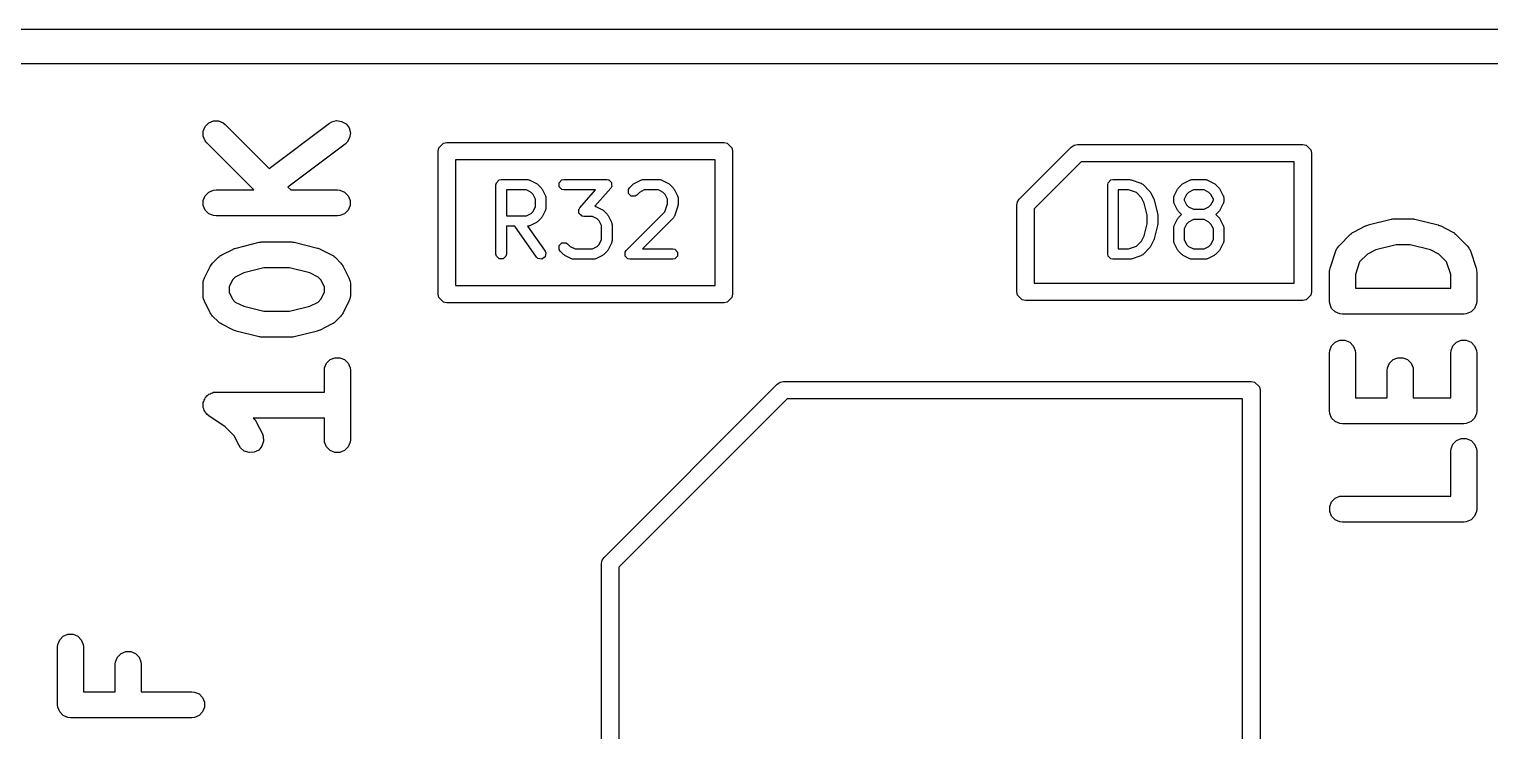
# Model space of a CAD drawing. Extents: x 0.5 to 3.33, y -7.81 to -5.91.
# Drawn here: x 2.5212 to 2.853, y -6.0655 to -5.9061 of the extents above; entities that cross this region are included whole.
import ezdxf

# ---------------------------------------------------------------- set-up
doc = ezdxf.new("R2010")
doc.units = 0
doc.header["$MEASUREMENT"] = 0
doc.layers.add('BLACK', color=7, linetype='CONTINUOUS')

msp = doc.modelspace()

# ---------------------------------------------------------------- linework, layer by layer
at = {"layer": 'BLACK', "linetype": 'CONTINUOUS'}
for p, q in [((0.50315, -5.90606), (3.31, -5.90606)), ((3.30606, -5.91394), (0.50709, -5.91394)), ((2.56073, -5.92921), (2.56117, -5.92815)), ((2.56073, -5.93037), (2.56073, -5.92921)), ((2.56117, -5.92815), (2.56198, -5.92733)), ((2.56198, -5.92733), (2.56305, -5.92689)), ((2.56305, -5.92689), (2.5642, -5.92689)), ((2.5642, -5.92689), (2.56526, -5.92733)), ((2.56526, -5.92733), (2.56571, -5.9277)), ((2.56571, -5.9277), (2.57571, -5.9377)), ((2.57571, -5.9377), (2.58941, -5.92743)), ((2.58941, -5.92743), (2.58991, -5.92713)), ((2.58991, -5.92713), (2.59102, -5.92684)), ((2.59102, -5.92684), (2.59216, -5.927)), ((2.59216, -5.927), (2.59315, -5.92759)), ((2.59315, -5.92759), (2.59384, -5.92851)), ((2.59384, -5.92851), (2.59413, -5.92963)), ((2.56117, -5.93143), (2.56073, -5.93037)), ((2.56154, -5.93188), (2.56117, -5.93143)), ((2.57224, -5.94259), (2.56154, -5.93188)), ((2.59295, -5.93215), (2.57993, -5.94192)), ((2.59338, -5.93176), (2.59295, -5.93215)), ((2.59397, -5.93077), (2.59338, -5.93176)), ((2.59413, -5.92963), (2.59397, -5.93077)), ((2.6142, -5.93301), (2.61527, -5.93194)), ((2.61527, -5.93194), (2.61602, -5.93179)), ((2.61602, -5.93179), (2.67902, -5.93179)), ((2.67902, -5.93179), (2.67977, -5.93194)), ((2.67977, -5.93194), (2.68083, -5.93301)), ((2.74611, -5.94467), (2.75792, -5.93286)), ((2.75792, -5.93286), (2.75856, -5.93243)), ((2.75856, -5.93243), (2.75931, -5.93228)), ((2.75931, -5.93228), (2.81049, -5.93228)), ((2.81049, -5.93228), (2.81125, -5.93243)), ((2.81125, -5.93243), (2.81231, -5.9335)), ((2.61406, -5.93376), (2.6142, -5.93301)), ((2.61406, -5.96624), (2.61406, -5.93376)), ((2.61799, -5.93573), (2.61799, -5.96427)), ((2.67705, -5.93573), (2.61799, -5.93573)), ((2.67705, -5.96427), (2.67705, -5.93573)), ((2.68083, -5.93301), (2.68098, -5.93376)), ((2.68098, -5.93376), (2.68098, -5.96624)), ((2.81231, -5.9335), (2.81246, -5.93425)), ((2.81246, -5.93425), (2.81246, -5.96575)), ((2.76013, -5.93622), (2.74947, -5.94688)), ((2.80852, -5.93622), (2.76013, -5.93622)), ((2.80852, -5.96378), (2.80852, -5.93622)), ((2.56198, -5.94308), (2.56305, -5.94264)), ((2.56305, -5.94264), (2.56362, -5.94259)), ((2.56362, -5.94259), (2.57224, -5.94259)), ((2.57993, -5.94192), (2.58059, -5.94259)), ((2.58059, -5.94259), (2.59118, -5.94259)), ((2.59118, -5.94259), (2.59176, -5.94264)), ((2.59176, -5.94264), (2.59282, -5.94308)), ((2.62722, -5.94141), (2.62731, -5.94096)), ((2.62722, -5.95716), (2.62722, -5.94141)), ((2.62731, -5.94096), (2.62795, -5.94032)), ((2.62795, -5.94032), (2.6284, -5.94023)), ((2.6284, -5.94023), (2.6344, -5.94023)), ((2.63412, -5.9426), (2.62958, -5.9426)), ((2.62958, -5.9426), (2.62958, -5.94848)), ((2.6352, -5.94314), (2.63412, -5.9426)), ((2.6344, -5.94023), (2.63445, -5.94024)), ((2.63445, -5.94024), (2.63448, -5.94024)), ((2.63448, -5.94024), (2.63466, -5.94029)), ((2.63466, -5.94029), (2.63485, -5.94032)), ((2.63485, -5.94032), (2.63487, -5.94034)), ((2.63487, -5.94034), (2.63492, -5.94036)), ((2.63492, -5.94036), (2.63642, -5.94111)), ((2.63642, -5.94111), (2.63657, -5.94122)), ((2.63657, -5.94122), (2.63673, -5.94133)), ((2.63673, -5.94133), (2.63748, -5.94208)), ((2.63748, -5.94208), (2.63759, -5.94224)), ((2.63759, -5.94224), (2.6377, -5.94239)), ((2.6377, -5.94239), (2.63845, -5.94389)), ((2.64155, -5.94096), (2.64219, -5.94032)), ((2.64155, -5.94187), (2.64155, -5.94096)), ((2.64219, -5.94251), (2.64155, -5.94187)), ((2.64219, -5.94032), (2.64265, -5.94023)), ((2.64265, -5.9426), (2.64219, -5.94251)), ((2.64265, -5.94023), (2.65239, -5.94023)), ((2.64979, -5.9426), (2.64265, -5.9426)), ((2.64626, -5.94664), (2.64979, -5.9426)), ((2.65328, -5.94219), (2.6497, -5.94629)), ((2.65239, -5.94023), (2.65272, -5.9403)), ((2.65272, -5.9403), (2.65277, -5.9403)), ((2.65277, -5.9403), (2.65279, -5.94031)), ((2.65279, -5.94031), (2.65285, -5.94032)), ((2.65285, -5.94032), (2.65314, -5.94062)), ((2.65314, -5.94062), (2.65345, -5.94089)), ((2.65345, -5.9419), (2.65328, -5.94219)), ((2.65345, -5.94089), (2.65346, -5.94093)), ((2.65349, -5.94187), (2.65345, -5.9419)), ((2.65346, -5.94093), (2.65349, -5.94096)), ((2.65349, -5.94096), (2.65349, -5.94138)), ((2.65349, -5.94138), (2.65351, -5.94179)), ((2.65351, -5.94179), (2.65349, -5.94184)), ((2.65349, -5.94184), (2.65349, -5.94187)), ((2.6573, -5.94246), (2.65756, -5.94208)), ((2.6573, -5.94337), (2.6573, -5.94246)), ((2.65756, -5.94208), (2.65831, -5.94133)), ((2.65831, -5.94133), (2.65847, -5.94122)), ((2.65847, -5.94122), (2.65861, -5.94111)), ((2.65861, -5.94111), (2.66011, -5.94036)), ((2.66092, -5.9426), (2.65984, -5.94314)), ((2.66011, -5.94036), (2.66017, -5.94034)), ((2.66017, -5.94034), (2.66019, -5.94032)), ((2.66019, -5.94032), (2.66038, -5.94029)), ((2.66038, -5.94029), (2.66056, -5.94024)), ((2.66056, -5.94024), (2.66059, -5.94024)), ((2.66059, -5.94024), (2.66064, -5.94023)), ((2.66064, -5.94023), (2.66439, -5.94023)), ((2.66411, -5.9426), (2.66092, -5.9426)), ((2.66519, -5.94314), (2.66411, -5.9426)), ((2.66439, -5.94023), (2.66445, -5.94024)), ((2.66445, -5.94024), (2.66448, -5.94024)), ((2.66448, -5.94024), (2.66466, -5.94029)), ((2.66466, -5.94029), (2.66484, -5.94032)), ((2.66484, -5.94032), (2.66486, -5.94034)), ((2.66486, -5.94034), (2.66492, -5.94036)), ((2.66492, -5.94036), (2.66642, -5.94111)), ((2.66642, -5.94111), (2.66657, -5.94122)), ((2.66657, -5.94122), (2.66673, -5.94133)), ((2.66673, -5.94133), (2.66748, -5.94208)), ((2.66748, -5.94208), (2.66758, -5.94224)), ((2.66758, -5.94224), (2.6677, -5.94239)), ((2.6677, -5.94239), (2.66845, -5.94389)), ((2.76619, -5.94141), (2.76628, -5.94096)), ((2.76619, -5.95716), (2.76619, -5.94141)), ((2.76628, -5.94096), (2.76692, -5.94032)), ((2.76692, -5.94032), (2.76737, -5.94023)), ((2.76737, -5.94023), (2.77112, -5.94023)), ((2.77093, -5.9426), (2.76855, -5.9426)), ((2.76855, -5.9426), (2.76855, -5.95598)), ((2.77273, -5.9432), (2.77093, -5.9426)), ((2.77112, -5.94023), (2.77131, -5.94027)), ((2.77131, -5.94027), (2.7715, -5.94029)), ((2.7715, -5.94029), (2.77375, -5.94104)), ((2.77375, -5.94104), (2.7738, -5.94107)), ((2.7738, -5.94107), (2.77382, -5.94107)), ((2.77382, -5.94107), (2.77398, -5.94118)), ((2.77398, -5.94118), (2.77415, -5.94127)), ((2.77415, -5.94127), (2.77416, -5.9413)), ((2.77416, -5.9413), (2.77421, -5.94133)), ((2.77421, -5.94133), (2.77571, -5.94283)), ((2.77571, -5.94283), (2.77581, -5.94299)), ((2.78131, -5.94389), (2.78206, -5.94239)), ((2.78206, -5.94239), (2.78218, -5.94224)), ((2.78218, -5.94224), (2.78229, -5.94208)), ((2.78229, -5.94208), (2.78304, -5.94133)), ((2.78304, -5.94133), (2.78319, -5.94122)), ((2.78319, -5.94122), (2.78334, -5.94111)), ((2.78334, -5.94111), (2.78484, -5.94036)), ((2.78565, -5.9426), (2.78457, -5.94314)), ((2.78484, -5.94036), (2.7849, -5.94034)), ((2.7849, -5.94034), (2.78492, -5.94032)), ((2.78492, -5.94032), (2.7851, -5.94029)), ((2.7851, -5.94029), (2.78529, -5.94024)), ((2.78529, -5.94024), (2.78531, -5.94024)), ((2.78531, -5.94024), (2.78537, -5.94023)), ((2.78537, -5.94023), (2.78837, -5.94023)), ((2.78809, -5.9426), (2.78565, -5.9426)), ((2.78917, -5.94314), (2.78809, -5.9426)), ((2.78837, -5.94023), (2.78843, -5.94024)), ((2.78843, -5.94024), (2.78845, -5.94024)), ((2.78845, -5.94024), (2.78864, -5.94029)), ((2.78864, -5.94029), (2.78882, -5.94032)), ((2.78882, -5.94032), (2.78884, -5.94034)), ((2.78884, -5.94034), (2.7889, -5.94036)), ((2.7889, -5.94036), (2.7904, -5.94111)), ((2.7904, -5.94111), (2.79055, -5.94122)), ((2.79055, -5.94122), (2.7907, -5.94133)), ((2.7907, -5.94133), (2.79145, -5.94208)), ((2.79145, -5.94208), (2.79156, -5.94224)), ((2.79156, -5.94224), (2.79168, -5.94239)), ((2.79168, -5.94239), (2.79243, -5.94389)), ((2.56073, -5.94496), (2.56117, -5.9439)), ((2.56073, -5.94611), (2.56073, -5.94496)), ((2.56117, -5.94718), (2.56073, -5.94611)), ((2.56117, -5.9439), (2.56198, -5.94308)), ((2.59282, -5.94308), (2.59364, -5.9439)), ((2.59364, -5.9439), (2.59408, -5.94496)), ((2.59408, -5.94611), (2.59364, -5.94718)), ((2.59408, -5.94496), (2.59408, -5.94611)), ((2.63568, -5.94361), (2.6352, -5.94314)), ((2.63621, -5.94469), (2.63568, -5.94361)), ((2.63621, -5.94638), (2.63621, -5.94469)), ((2.63845, -5.94389), (2.63847, -5.94394)), ((2.63847, -5.94394), (2.63849, -5.94396)), ((2.63849, -5.94396), (2.63852, -5.94415)), ((2.63852, -5.94415), (2.63857, -5.94433)), ((2.63857, -5.94433), (2.63857, -5.94436)), ((2.63857, -5.94436), (2.63858, -5.94441)), ((2.63858, -5.94441), (2.63858, -5.94666)), ((2.65794, -5.94401), (2.6573, -5.94337)), ((2.65885, -5.94401), (2.65794, -5.94401)), ((2.65923, -5.94375), (2.65885, -5.94401)), ((2.65984, -5.94314), (2.65923, -5.94375)), ((2.66567, -5.94361), (2.66519, -5.94314)), ((2.66561, -5.94753), (2.66621, -5.94572)), ((2.66621, -5.94469), (2.66567, -5.94361)), ((2.66621, -5.94572), (2.66621, -5.94469)), ((2.66845, -5.94389), (2.66846, -5.94394)), ((2.66846, -5.94394), (2.66848, -5.94396)), ((2.66848, -5.94396), (2.66852, -5.94415)), ((2.66854, -5.9461), (2.66851, -5.94629)), ((2.66852, -5.94415), (2.66857, -5.94433)), ((2.66857, -5.94591), (2.66854, -5.9461)), ((2.66857, -5.94433), (2.66856, -5.94436)), ((2.66856, -5.94436), (2.66857, -5.94441)), ((2.66857, -5.94441), (2.66857, -5.94591)), ((2.74553, -5.94606), (2.74568, -5.94531)), ((2.74553, -5.96575), (2.74553, -5.94606)), ((2.74568, -5.94531), (2.74611, -5.94467)), ((2.7739, -5.94436), (2.77273, -5.9432)), ((2.77451, -5.94558), (2.7739, -5.94436)), ((2.77519, -5.94831), (2.77451, -5.94558)), ((2.77581, -5.94299), (2.77593, -5.94314)), ((2.77593, -5.94314), (2.77668, -5.94464)), ((2.77668, -5.94464), (2.77671, -5.94476)), ((2.77671, -5.94476), (2.77677, -5.94488)), ((2.77677, -5.94488), (2.77752, -5.94788)), ((2.78119, -5.94433), (2.78124, -5.94415)), ((2.7812, -5.94436), (2.78119, -5.94433)), ((2.78119, -5.94441), (2.7812, -5.94436)), ((2.78119, -5.94516), (2.78119, -5.94441)), ((2.7812, -5.94522), (2.78119, -5.94516)), ((2.78119, -5.94525), (2.7812, -5.94522)), ((2.78124, -5.94543), (2.78119, -5.94525)), ((2.78124, -5.94415), (2.78128, -5.94396)), ((2.78128, -5.94562), (2.78124, -5.94543)), ((2.78128, -5.94396), (2.7813, -5.94394)), ((2.7813, -5.94564), (2.78128, -5.94562)), ((2.7813, -5.94394), (2.78131, -5.94389)), ((2.78131, -5.94569), (2.7813, -5.94564)), ((2.78206, -5.94719), (2.78131, -5.94569)), ((2.78409, -5.94361), (2.78355, -5.94469)), ((2.78355, -5.94469), (2.78355, -5.94489)), ((2.78355, -5.94489), (2.78409, -5.94596)), ((2.78457, -5.94314), (2.78409, -5.94361)), ((2.78409, -5.94596), (2.78457, -5.94644)), ((2.78965, -5.94361), (2.78917, -5.94314)), ((2.78917, -5.94644), (2.78965, -5.94596)), ((2.79019, -5.94469), (2.78965, -5.94361)), ((2.78965, -5.94596), (2.79019, -5.94489)), ((2.79019, -5.94489), (2.79019, -5.94469)), ((2.79243, -5.94569), (2.79168, -5.94719)), ((2.79243, -5.94389), (2.79244, -5.94394)), ((2.79244, -5.94564), (2.79243, -5.94569)), ((2.79244, -5.94394), (2.79246, -5.94396)), ((2.79246, -5.94562), (2.79244, -5.94564)), ((2.79246, -5.94396), (2.7925, -5.94415)), ((2.7925, -5.94543), (2.79246, -5.94562)), ((2.7925, -5.94415), (2.79255, -5.94433)), ((2.79255, -5.94525), (2.7925, -5.94543)), ((2.79255, -5.94433), (2.79254, -5.94436)), ((2.79254, -5.94436), (2.79255, -5.94441)), ((2.79255, -5.94516), (2.79254, -5.94522)), ((2.79254, -5.94522), (2.79255, -5.94525)), ((2.79255, -5.94441), (2.79255, -5.94516)), ((2.56198, -5.94799), (2.56117, -5.94718)), ((2.56305, -5.94843), (2.56198, -5.94799)), ((2.56362, -5.94849), (2.56305, -5.94843)), ((2.59118, -5.94849), (2.56362, -5.94849)), ((2.59176, -5.94843), (2.59118, -5.94849)), ((2.59282, -5.94799), (2.59176, -5.94843)), ((2.59364, -5.94718), (2.59282, -5.94799)), ((2.62958, -5.94848), (2.63412, -5.94848)), ((2.63412, -5.94848), (2.6352, -5.94794)), ((2.6352, -5.94794), (2.63568, -5.94746)), ((2.63568, -5.94746), (2.63621, -5.94638)), ((2.63748, -5.949), (2.63673, -5.94975)), ((2.63759, -5.94884), (2.63748, -5.949)), ((2.6377, -5.94869), (2.63759, -5.94884)), ((2.63845, -5.94719), (2.6377, -5.94869)), ((2.63847, -5.94713), (2.63845, -5.94719)), ((2.63849, -5.94712), (2.63847, -5.94713)), ((2.63852, -5.94693), (2.63849, -5.94712)), ((2.63857, -5.94675), (2.63852, -5.94693)), ((2.63858, -5.94666), (2.63857, -5.94672)), ((2.63857, -5.94672), (2.63857, -5.94675)), ((2.64603, -5.94704), (2.64605, -5.94699)), ((2.64605, -5.94745), (2.64603, -5.94704)), ((2.64605, -5.94696), (2.64609, -5.94693)), ((2.64605, -5.94699), (2.64605, -5.94696)), ((2.64605, -5.94787), (2.64605, -5.94745)), ((2.64608, -5.9479), (2.64605, -5.94787)), ((2.64609, -5.94794), (2.64608, -5.9479)), ((2.64609, -5.94693), (2.64626, -5.94664)), ((2.6464, -5.94821), (2.64609, -5.94794)), ((2.64669, -5.9485), (2.6464, -5.94821)), ((2.64675, -5.94852), (2.64669, -5.9485)), ((2.64677, -5.94853), (2.64675, -5.94852)), ((2.64682, -5.94853), (2.64677, -5.94853)), ((2.64714, -5.94859), (2.64682, -5.94853)), ((2.64912, -5.94859), (2.64714, -5.94859)), ((2.65019, -5.94913), (2.64912, -5.94859)), ((2.6497, -5.94629), (2.64985, -5.94632)), ((2.64985, -5.94632), (2.64987, -5.94634)), ((2.64987, -5.94634), (2.64992, -5.94636)), ((2.64992, -5.94636), (2.65142, -5.94711)), ((2.65067, -5.94961), (2.65019, -5.94913)), ((2.65142, -5.94711), (2.65157, -5.94722)), ((2.65157, -5.94722), (2.65173, -5.94733)), ((2.65173, -5.94733), (2.65248, -5.94808)), ((2.65248, -5.94808), (2.65258, -5.94824)), ((2.65258, -5.94824), (2.6527, -5.94839)), ((2.6527, -5.94839), (2.65345, -5.94989)), ((2.65681, -5.95633), (2.66561, -5.94753)), ((2.66748, -5.949), (2.66049, -5.95598)), ((2.66751, -5.94895), (2.66748, -5.949)), ((2.66753, -5.94894), (2.66751, -5.94895)), ((2.66763, -5.94877), (2.66753, -5.94894)), ((2.66773, -5.94862), (2.66763, -5.94877)), ((2.66776, -5.94854), (2.66773, -5.94859)), ((2.66773, -5.94859), (2.66773, -5.94862)), ((2.66851, -5.94629), (2.66776, -5.94854)), ((2.74947, -5.94688), (2.74947, -5.96378)), ((2.77519, -5.95027), (2.77519, -5.94831)), ((2.77752, -5.94788), (2.77752, -5.94802)), ((2.77752, -5.94802), (2.77755, -5.94816)), ((2.77755, -5.94816), (2.77755, -5.95041)), ((2.78131, -5.95064), (2.78206, -5.94914)), ((2.78218, -5.94734), (2.78206, -5.94719)), ((2.78206, -5.94914), (2.78218, -5.94899)), ((2.78229, -5.9475), (2.78218, -5.94734)), ((2.78218, -5.94899), (2.78229, -5.94883)), ((2.78295, -5.94816), (2.78229, -5.9475)), ((2.78229, -5.94883), (2.78295, -5.94816)), ((2.78457, -5.94644), (2.78565, -5.94698)), ((2.78565, -5.94934), (2.78457, -5.94988)), ((2.78565, -5.94698), (2.78809, -5.94698)), ((2.78809, -5.94934), (2.78565, -5.94934)), ((2.78809, -5.94698), (2.78917, -5.94644)), ((2.78917, -5.94988), (2.78809, -5.94934)), ((2.79145, -5.9475), (2.79079, -5.94816)), ((2.79079, -5.94816), (2.79145, -5.94883)), ((2.79156, -5.94734), (2.79145, -5.9475)), ((2.79145, -5.94883), (2.79156, -5.94899)), ((2.79168, -5.94719), (2.79156, -5.94734)), ((2.79156, -5.94899), (2.79168, -5.94914)), ((2.79168, -5.94914), (2.79243, -5.95064)), ((2.82537, -5.95055), (2.83062, -5.94924)), ((2.83062, -5.94924), (2.83072, -5.94922)), ((2.83072, -5.94922), (2.83076, -5.9492)), ((2.83076, -5.9492), (2.83098, -5.94918)), ((2.83098, -5.94918), (2.8312, -5.94915)), ((2.8312, -5.94915), (2.83124, -5.94916)), ((2.83124, -5.94916), (2.83134, -5.94915)), ((2.83134, -5.94915), (2.83528, -5.94915)), ((2.83528, -5.94915), (2.83538, -5.94916)), ((2.83538, -5.94916), (2.83542, -5.94915)), ((2.83542, -5.94915), (2.83564, -5.94918)), ((2.83564, -5.94918), (2.83585, -5.9492)), ((2.83585, -5.9492), (2.83589, -5.94922)), ((2.83589, -5.94922), (2.83599, -5.94924)), ((2.83599, -5.94924), (2.84124, -5.95055)), ((2.63153, -5.95084), (2.62958, -5.95084)), ((2.62958, -5.95084), (2.62958, -5.95716)), ((2.63643, -5.95784), (2.63153, -5.95084)), ((2.63445, -5.95083), (2.63441, -5.95084)), ((2.63441, -5.95084), (2.63836, -5.95649)), ((2.63448, -5.95084), (2.63445, -5.95083)), ((2.63466, -5.95079), (2.63448, -5.95084)), ((2.63485, -5.95075), (2.63466, -5.95079)), ((2.63487, -5.95074), (2.63485, -5.95075)), ((2.63492, -5.95072), (2.63487, -5.95074)), ((2.63642, -5.94997), (2.63492, -5.95072)), ((2.63657, -5.94985), (2.63642, -5.94997)), ((2.63673, -5.94975), (2.63657, -5.94985)), ((2.65121, -5.95069), (2.65067, -5.94961)), ((2.65121, -5.95388), (2.65121, -5.95069)), ((2.65345, -5.94989), (2.65347, -5.94994)), ((2.65347, -5.94994), (2.65349, -5.94996)), ((2.65349, -5.94996), (2.65352, -5.95015)), ((2.65352, -5.95015), (2.65357, -5.95033)), ((2.65357, -5.95033), (2.65356, -5.95036)), ((2.65356, -5.95036), (2.65358, -5.95041)), ((2.65358, -5.95041), (2.65358, -5.95416)), ((2.77451, -5.953), (2.77519, -5.95027)), ((2.77752, -5.9507), (2.77677, -5.9537)), ((2.77755, -5.95041), (2.77752, -5.95056)), ((2.77752, -5.95056), (2.77752, -5.9507)), ((2.78119, -5.95108), (2.78124, -5.9509)), ((2.7812, -5.95111), (2.78119, -5.95108)), ((2.78119, -5.95116), (2.7812, -5.95111)), ((2.78119, -5.95416), (2.78119, -5.95116)), ((2.78124, -5.9509), (2.78128, -5.95071)), ((2.78128, -5.95071), (2.7813, -5.95069)), ((2.7813, -5.95069), (2.78131, -5.95064)), ((2.78409, -5.95036), (2.78355, -5.95144)), ((2.78355, -5.95144), (2.78355, -5.95388)), ((2.78457, -5.94988), (2.78409, -5.95036)), ((2.78965, -5.95036), (2.78917, -5.94988)), ((2.79019, -5.95144), (2.78965, -5.95036)), ((2.79019, -5.95388), (2.79019, -5.95144)), ((2.79243, -5.95064), (2.79244, -5.95069)), ((2.79244, -5.95069), (2.79246, -5.95071)), ((2.79246, -5.95071), (2.7925, -5.9509)), ((2.7925, -5.9509), (2.79255, -5.95108)), ((2.79255, -5.95108), (2.79254, -5.95111)), ((2.79254, -5.95111), (2.79255, -5.95116)), ((2.79255, -5.95116), (2.79255, -5.95416)), ((2.81875, -5.95526), (2.82138, -5.95264)), ((2.82138, -5.95264), (2.8216, -5.95245)), ((2.8216, -5.95245), (2.82166, -5.95239)), ((2.82166, -5.95239), (2.82174, -5.95234)), ((2.82174, -5.95234), (2.82183, -5.95227)), ((2.82183, -5.95227), (2.8219, -5.95224)), ((2.8219, -5.95224), (2.82215, -5.95208)), ((2.82215, -5.95208), (2.82477, -5.95077)), ((2.82477, -5.95077), (2.82481, -5.95075)), ((2.82481, -5.95075), (2.82483, -5.95074)), ((2.82483, -5.95074), (2.82507, -5.95066)), ((2.82507, -5.95066), (2.82531, -5.95056)), ((2.82531, -5.95056), (2.82533, -5.95056)), ((2.82533, -5.95056), (2.82537, -5.95055)), ((2.84124, -5.95055), (2.84128, -5.95056)), ((2.84128, -5.95056), (2.84131, -5.95056)), ((2.84131, -5.95056), (2.84155, -5.95066)), ((2.84155, -5.95066), (2.84179, -5.95074)), ((2.84179, -5.95074), (2.8418, -5.95075)), ((2.8418, -5.95075), (2.84185, -5.95077)), ((2.84185, -5.95077), (2.84447, -5.95208)), ((2.84447, -5.95208), (2.84472, -5.95224)), ((2.84472, -5.95224), (2.84479, -5.95227)), ((2.84479, -5.95227), (2.84487, -5.95234)), ((2.84487, -5.95234), (2.84496, -5.95239)), ((2.84496, -5.95239), (2.84501, -5.95245)), ((2.84501, -5.95245), (2.84524, -5.95264)), ((2.84524, -5.95264), (2.84786, -5.95526)), ((2.56493, -5.95733), (2.56755, -5.95602)), ((2.56755, -5.95602), (2.56759, -5.956)), ((2.56759, -5.956), (2.56761, -5.95599)), ((2.56761, -5.95599), (2.56785, -5.95591)), ((2.56785, -5.95591), (2.56809, -5.95581)), ((2.56809, -5.95581), (2.56811, -5.95581)), ((2.56811, -5.95581), (2.56816, -5.9558)), ((2.56816, -5.9558), (2.57341, -5.95448)), ((2.57341, -5.95448), (2.57351, -5.95447)), ((2.57351, -5.95447), (2.57355, -5.95445)), ((2.57355, -5.95445), (2.57376, -5.95443)), ((2.57376, -5.95443), (2.57398, -5.9544)), ((2.57398, -5.9544), (2.57402, -5.95441)), ((2.57402, -5.95441), (2.57412, -5.9544)), ((2.57412, -5.9544), (2.58068, -5.9544)), ((2.58068, -5.9544), (2.58078, -5.95441)), ((2.58078, -5.95441), (2.58083, -5.9544)), ((2.58083, -5.9544), (2.58104, -5.95443)), ((2.58104, -5.95443), (2.58126, -5.95445)), ((2.58126, -5.95445), (2.5813, -5.95447)), ((2.5813, -5.95447), (2.5814, -5.95448)), ((2.5814, -5.95448), (2.58665, -5.9558)), ((2.58665, -5.9558), (2.58669, -5.95581)), ((2.58669, -5.95581), (2.58671, -5.95581)), ((2.58671, -5.95581), (2.58695, -5.9559)), ((2.58695, -5.9559), (2.58719, -5.95599)), ((2.58719, -5.95599), (2.58721, -5.956)), ((2.58721, -5.956), (2.58725, -5.95602)), ((2.58725, -5.95602), (2.58988, -5.95733)), ((2.64155, -5.95521), (2.64219, -5.95457)), ((2.64155, -5.95611), (2.64155, -5.95521)), ((2.64181, -5.9565), (2.64155, -5.95611)), ((2.64219, -5.95457), (2.6431, -5.95457)), ((2.6431, -5.95457), (2.64348, -5.95483)), ((2.64348, -5.95483), (2.64409, -5.95544)), ((2.64409, -5.95544), (2.64517, -5.95598)), ((2.64517, -5.95598), (2.64912, -5.95598)), ((2.64912, -5.95598), (2.65019, -5.95544)), ((2.65019, -5.95544), (2.65067, -5.95496)), ((2.65067, -5.95496), (2.65121, -5.95388)), ((2.65345, -5.95469), (2.6527, -5.95619)), ((2.65347, -5.95463), (2.65345, -5.95469)), ((2.65349, -5.95461), (2.65347, -5.95463)), ((2.65352, -5.95443), (2.65349, -5.95461)), ((2.65357, -5.95425), (2.65352, -5.95443)), ((2.65358, -5.95416), (2.65356, -5.95422)), ((2.65356, -5.95422), (2.65357, -5.95425)), ((2.66049, -5.95598), (2.66739, -5.95598)), ((2.66739, -5.95598), (2.66784, -5.95607)), ((2.66784, -5.95607), (2.66848, -5.95671)), ((2.76855, -5.95598), (2.77093, -5.95598)), ((2.77093, -5.95598), (2.77273, -5.95538)), ((2.77273, -5.95538), (2.7739, -5.95421)), ((2.7739, -5.95421), (2.77451, -5.953)), ((2.77571, -5.95575), (2.77421, -5.95725)), ((2.77581, -5.95559), (2.77571, -5.95575)), ((2.77593, -5.95544), (2.77581, -5.95559)), ((2.77668, -5.95394), (2.77593, -5.95544)), ((2.77671, -5.95382), (2.77668, -5.95394)), ((2.77677, -5.9537), (2.77671, -5.95382)), ((2.7812, -5.95422), (2.78119, -5.95416)), ((2.78119, -5.95425), (2.7812, -5.95422)), ((2.78124, -5.95443), (2.78119, -5.95425)), ((2.78128, -5.95461), (2.78124, -5.95443)), ((2.7813, -5.95463), (2.78128, -5.95461)), ((2.78131, -5.95469), (2.7813, -5.95463)), ((2.78206, -5.95619), (2.78131, -5.95469)), ((2.78355, -5.95388), (2.78409, -5.95496)), ((2.78409, -5.95496), (2.78457, -5.95544)), ((2.78457, -5.95544), (2.78565, -5.95598)), ((2.78565, -5.95598), (2.78809, -5.95598)), ((2.78809, -5.95598), (2.78917, -5.95544)), ((2.78917, -5.95544), (2.78965, -5.95496)), ((2.78965, -5.95496), (2.79019, -5.95388)), ((2.79243, -5.95469), (2.79168, -5.95619)), ((2.79244, -5.95463), (2.79243, -5.95469)), ((2.79246, -5.95461), (2.79244, -5.95463)), ((2.7925, -5.95443), (2.79246, -5.95461)), ((2.79255, -5.95425), (2.7925, -5.95443)), ((2.79255, -5.95416), (2.79254, -5.95422)), ((2.79254, -5.95422), (2.79255, -5.95425)), ((2.81804, -5.95642), (2.81828, -5.95589)), ((2.81828, -5.95589), (2.81835, -5.95581)), ((2.81835, -5.95581), (2.81839, -5.95571)), ((2.81839, -5.95571), (2.81875, -5.95526)), ((2.8317, -5.95505), (2.82712, -5.9562)), ((2.83491, -5.95505), (2.8317, -5.95505)), ((2.8395, -5.9562), (2.83491, -5.95505)), ((2.84786, -5.95526), (2.84823, -5.95571)), ((2.84823, -5.95571), (2.84827, -5.95581)), ((2.84827, -5.95581), (2.84834, -5.95589)), ((2.84834, -5.95589), (2.84858, -5.95642)), ((2.5626, -5.95948), (2.56266, -5.95942)), ((2.56266, -5.95942), (2.56285, -5.9592)), ((2.56285, -5.9592), (2.56416, -5.95789)), ((2.56416, -5.95789), (2.56439, -5.9577)), ((2.56439, -5.9577), (2.56444, -5.95764)), ((2.56444, -5.95764), (2.56453, -5.95759)), ((2.56453, -5.95759), (2.56461, -5.95752)), ((2.56461, -5.95752), (2.56468, -5.95749)), ((2.56468, -5.95749), (2.56493, -5.95733)), ((2.58988, -5.95733), (2.59013, -5.95749)), ((2.59013, -5.95749), (2.5902, -5.95752)), ((2.5902, -5.95752), (2.59028, -5.95759)), ((2.59028, -5.95759), (2.59037, -5.95764)), ((2.59037, -5.95764), (2.59042, -5.9577)), ((2.59042, -5.9577), (2.59065, -5.95789)), ((2.59065, -5.95789), (2.59196, -5.9592)), ((2.59196, -5.9592), (2.59214, -5.95942)), ((2.59214, -5.95942), (2.5922, -5.95948)), ((2.62731, -5.95761), (2.62722, -5.95716)), ((2.62795, -5.95825), (2.62731, -5.95761)), ((2.62885, -5.95825), (2.62795, -5.95825)), ((2.62949, -5.95761), (2.62885, -5.95825)), ((2.62958, -5.95716), (2.62949, -5.95761)), ((2.63676, -5.95816), (2.63643, -5.95784)), ((2.63765, -5.95832), (2.63676, -5.95816)), ((2.63839, -5.9578), (2.63765, -5.95832)), ((2.63836, -5.95649), (2.63855, -5.95691)), ((2.63855, -5.95691), (2.63839, -5.9578)), ((2.64256, -5.95725), (2.64181, -5.9565)), ((2.64272, -5.95735), (2.64256, -5.95725)), ((2.64287, -5.95747), (2.64272, -5.95735)), ((2.64437, -5.95822), (2.64287, -5.95747)), ((2.64442, -5.95823), (2.64437, -5.95822)), ((2.64444, -5.95825), (2.64442, -5.95823)), ((2.64463, -5.95829), (2.64444, -5.95825)), ((2.64481, -5.95834), (2.64463, -5.95829)), ((2.64484, -5.95833), (2.64481, -5.95834)), ((2.64489, -5.95834), (2.64484, -5.95833)), ((2.64939, -5.95834), (2.64489, -5.95834)), ((2.64945, -5.95833), (2.64939, -5.95834)), ((2.64948, -5.95834), (2.64945, -5.95833)), ((2.64966, -5.95829), (2.64948, -5.95834)), ((2.64985, -5.95825), (2.64966, -5.95829)), ((2.64987, -5.95823), (2.64985, -5.95825)), ((2.64992, -5.95822), (2.64987, -5.95823)), ((2.65142, -5.95747), (2.64992, -5.95822)), ((2.65157, -5.95735), (2.65142, -5.95747)), ((2.65173, -5.95725), (2.65157, -5.95735)), ((2.65248, -5.9565), (2.65173, -5.95725)), ((2.65258, -5.95634), (2.65248, -5.9565)), ((2.6527, -5.95619), (2.65258, -5.95634)), ((2.65655, -5.95671), (2.65681, -5.95633)), ((2.65655, -5.95761), (2.65655, -5.95671)), ((2.65655, -5.95671), (2.65655, -5.95671)), ((2.65719, -5.95825), (2.65655, -5.95761)), ((2.65764, -5.95834), (2.65719, -5.95825)), ((2.66739, -5.95834), (2.65764, -5.95834)), ((2.66784, -5.95825), (2.66739, -5.95834)), ((2.66848, -5.95761), (2.66784, -5.95825)), ((2.66848, -5.95671), (2.66848, -5.95761)), ((2.76628, -5.95761), (2.76619, -5.95716)), ((2.76692, -5.95825), (2.76628, -5.95761)), ((2.76737, -5.95834), (2.76692, -5.95825)), ((2.77112, -5.95834), (2.76737, -5.95834)), ((2.77131, -5.95831), (2.77112, -5.95834)), ((2.7715, -5.95828), (2.77131, -5.95831)), ((2.77375, -5.95753), (2.7715, -5.95828)), ((2.7738, -5.9575), (2.77375, -5.95753)), ((2.77382, -5.9575), (2.7738, -5.9575)), ((2.77398, -5.9574), (2.77382, -5.9575)), ((2.77415, -5.9573), (2.77398, -5.9574)), ((2.77416, -5.95728), (2.77415, -5.9573)), ((2.77421, -5.95725), (2.77416, -5.95728)), ((2.78218, -5.95634), (2.78206, -5.95619)), ((2.78229, -5.9565), (2.78218, -5.95634)), ((2.78304, -5.95725), (2.78229, -5.9565)), ((2.78319, -5.95735), (2.78304, -5.95725)), ((2.78334, -5.95747), (2.78319, -5.95735)), ((2.78484, -5.95822), (2.78334, -5.95747)), ((2.7849, -5.95823), (2.78484, -5.95822)), ((2.78492, -5.95825), (2.7849, -5.95823)), ((2.7851, -5.95829), (2.78492, -5.95825)), ((2.78529, -5.95834), (2.7851, -5.95829)), ((2.78531, -5.95833), (2.78529, -5.95834)), ((2.78537, -5.95834), (2.78531, -5.95833)), ((2.78837, -5.95834), (2.78537, -5.95834)), ((2.78843, -5.95833), (2.78837, -5.95834)), ((2.78845, -5.95834), (2.78843, -5.95833)), ((2.78864, -5.95829), (2.78845, -5.95834)), ((2.78882, -5.95825), (2.78864, -5.95829)), ((2.78884, -5.95823), (2.78882, -5.95825)), ((2.7889, -5.95822), (2.78884, -5.95823)), ((2.7904, -5.95747), (2.7889, -5.95822)), ((2.79055, -5.95735), (2.7904, -5.95747)), ((2.7907, -5.95725), (2.79055, -5.95735)), ((2.79145, -5.9565), (2.7907, -5.95725)), ((2.79156, -5.95634), (2.79145, -5.9565)), ((2.79168, -5.95619), (2.79156, -5.95634)), ((2.81673, -5.96035), (2.81804, -5.95642)), ((2.82342, -5.95894), (2.82248, -5.96177)), ((2.82521, -5.95715), (2.82342, -5.95894)), ((2.82712, -5.9562), (2.82521, -5.95715)), ((2.8414, -5.95715), (2.8395, -5.9562)), ((2.84319, -5.95894), (2.8414, -5.95715)), ((2.84414, -5.96177), (2.84319, -5.95894)), ((2.84858, -5.95642), (2.84989, -5.96035)), ((2.56078, -5.96313), (2.56098, -5.96259)), ((2.56098, -5.96259), (2.56229, -5.95997)), ((2.56229, -5.95997), (2.56245, -5.95972)), ((2.56245, -5.95972), (2.56248, -5.95965)), ((2.56248, -5.95965), (2.56255, -5.95956)), ((2.56255, -5.95956), (2.5626, -5.95948)), ((2.568, -5.9624), (2.56736, -5.96304)), ((2.5699, -5.96145), (2.568, -5.9624)), ((2.57449, -5.9603), (2.5699, -5.96145)), ((2.58032, -5.9603), (2.57449, -5.9603)), ((2.5849, -5.96145), (2.58032, -5.9603)), ((2.58681, -5.9624), (2.5849, -5.96145)), ((2.58744, -5.96304), (2.58681, -5.9624)), ((2.5922, -5.95948), (2.59226, -5.95956)), ((2.59226, -5.95956), (2.59233, -5.95965)), ((2.59233, -5.95965), (2.59235, -5.95972)), ((2.59235, -5.95972), (2.59251, -5.95997)), ((2.59251, -5.95997), (2.59382, -5.96259)), ((2.59382, -5.96259), (2.59403, -5.96313)), ((2.81658, -5.96129), (2.8166, -5.96099)), ((2.81658, -5.96785), (2.81658, -5.96129)), ((2.8166, -5.96092), (2.81662, -5.96081)), ((2.8166, -5.96099), (2.8166, -5.96092)), ((2.81662, -5.96081), (2.81663, -5.96071)), ((2.81663, -5.96071), (2.81666, -5.96064)), ((2.81666, -5.96064), (2.81673, -5.96035)), ((2.82248, -5.96177), (2.82248, -5.9649)), ((2.84414, -5.9649), (2.84414, -5.96177)), ((2.84989, -5.96035), (2.84995, -5.96064)), ((2.84995, -5.96064), (2.84998, -5.96071)), ((2.84998, -5.96071), (2.84999, -5.96081)), ((2.84999, -5.96081), (2.85002, -5.96092)), ((2.85002, -5.96092), (2.85001, -5.96099)), ((2.85001, -5.96099), (2.85004, -5.96129)), ((2.85004, -5.96129), (2.85004, -5.96785)), ((2.56067, -5.96391), (2.56073, -5.96333)), ((2.56067, -5.96654), (2.56067, -5.96391)), ((2.56073, -5.96333), (2.56077, -5.96324)), ((2.56077, -5.96324), (2.56078, -5.96313)), ((2.56736, -5.96304), (2.56658, -5.96461)), ((2.56658, -5.96461), (2.56658, -5.96584)), ((2.56658, -5.96584), (2.56736, -5.96741)), ((2.58823, -5.96461), (2.58744, -5.96304)), ((2.58744, -5.96741), (2.58823, -5.96584)), ((2.58823, -5.96584), (2.58823, -5.96461)), ((2.59403, -5.96313), (2.59404, -5.96324)), ((2.59404, -5.96324), (2.59408, -5.96333)), ((2.59408, -5.96333), (2.59414, -5.96391)), ((2.59414, -5.96391), (2.59414, -5.96654)), ((2.61799, -5.96427), (2.67705, -5.96427)), ((2.74568, -5.9665), (2.74553, -5.96575)), ((2.74947, -5.96378), (2.80852, -5.96378)), ((2.81246, -5.96575), (2.81231, -5.9665)), ((2.82248, -5.9649), (2.84414, -5.9649)), ((2.56073, -5.96711), (2.56067, -5.96654)), ((2.56077, -5.96721), (2.56073, -5.96711)), ((2.56078, -5.96732), (2.56077, -5.96721)), ((2.56098, -5.96786), (2.56078, -5.96732)), ((2.56229, -5.97048), (2.56098, -5.96786)), ((2.56736, -5.96741), (2.568, -5.96805)), ((2.568, -5.96805), (2.5699, -5.969)), ((2.5699, -5.969), (2.57449, -5.97014)), ((2.58032, -5.97014), (2.5849, -5.969)), ((2.5849, -5.969), (2.58681, -5.96805)), ((2.58681, -5.96805), (2.58744, -5.96741)), ((2.59382, -5.96786), (2.59251, -5.97048)), ((2.59403, -5.96732), (2.59382, -5.96786)), ((2.59404, -5.96721), (2.59403, -5.96732)), ((2.59408, -5.96711), (2.59404, -5.96721)), ((2.59414, -5.96654), (2.59408, -5.96711)), ((2.6142, -5.96699), (2.61406, -5.96624)), ((2.61527, -5.96806), (2.6142, -5.96699)), ((2.61602, -5.96821), (2.61527, -5.96806)), ((2.67902, -5.96821), (2.61602, -5.96821)), ((2.67977, -5.96806), (2.67902, -5.96821)), ((2.68083, -5.96699), (2.67977, -5.96806)), ((2.68098, -5.96624), (2.68083, -5.96699)), ((2.74675, -5.96757), (2.74568, -5.9665)), ((2.7475, -5.96772), (2.74675, -5.96757)), ((2.81049, -5.96772), (2.7475, -5.96772)), ((2.81125, -5.96757), (2.81049, -5.96772)), ((2.81231, -5.9665), (2.81125, -5.96757)), ((2.81663, -5.96842), (2.81658, -5.96785)), ((2.81707, -5.96949), (2.81663, -5.96842)), ((2.84998, -5.96842), (2.84954, -5.96949)), ((2.85004, -5.96785), (2.84998, -5.96842)), ((2.56245, -5.97073), (2.56229, -5.97048)), ((2.56248, -5.9708), (2.56245, -5.97073)), ((2.56255, -5.97088), (2.56248, -5.9708)), ((2.5626, -5.97097), (2.56255, -5.97088)), ((2.56266, -5.97102), (2.5626, -5.97097)), ((2.56285, -5.97125), (2.56266, -5.97102)), ((2.56416, -5.97256), (2.56285, -5.97125)), ((2.56439, -5.97275), (2.56416, -5.97256)), ((2.57449, -5.97014), (2.58032, -5.97014)), ((2.59065, -5.97256), (2.59042, -5.97275)), ((2.59196, -5.97125), (2.59065, -5.97256)), ((2.59214, -5.97102), (2.59196, -5.97125)), ((2.5922, -5.97097), (2.59214, -5.97102)), ((2.59226, -5.97088), (2.5922, -5.97097)), ((2.59233, -5.9708), (2.59226, -5.97088)), ((2.59235, -5.97073), (2.59233, -5.9708)), ((2.59251, -5.97048), (2.59235, -5.97073)), ((2.81789, -5.9703), (2.81707, -5.96949)), ((2.81895, -5.97074), (2.81789, -5.9703)), ((2.81953, -5.9708), (2.81895, -5.97074)), ((2.84709, -5.9708), (2.81953, -5.9708)), ((2.84766, -5.97074), (2.84709, -5.9708)), ((2.84873, -5.9703), (2.84766, -5.97074)), ((2.84954, -5.96949), (2.84873, -5.9703)), ((2.56444, -5.97281), (2.56439, -5.97275)), ((2.56453, -5.97286), (2.56444, -5.97281)), ((2.56461, -5.97293), (2.56453, -5.97286)), ((2.56468, -5.97296), (2.56461, -5.97293)), ((2.56493, -5.97311), (2.56468, -5.97296)), ((2.56755, -5.97443), (2.56493, -5.97311)), ((2.56759, -5.97444), (2.56755, -5.97443)), ((2.56761, -5.97445), (2.56759, -5.97444)), ((2.56785, -5.97454), (2.56761, -5.97445)), ((2.56809, -5.97463), (2.56785, -5.97454)), ((2.56811, -5.97463), (2.56809, -5.97463)), ((2.56816, -5.97465), (2.56811, -5.97463)), ((2.57341, -5.97596), (2.56816, -5.97465)), ((2.57351, -5.97598), (2.57341, -5.97596)), ((2.57355, -5.97599), (2.57351, -5.97598)), ((2.57376, -5.97601), (2.57355, -5.97599)), ((2.57398, -5.97605), (2.57376, -5.97601)), ((2.58104, -5.97601), (2.58083, -5.97605)), ((2.58126, -5.97599), (2.58104, -5.97601)), ((2.5813, -5.97598), (2.58126, -5.97599)), ((2.5814, -5.97596), (2.5813, -5.97598)), ((2.58665, -5.97465), (2.5814, -5.97596)), ((2.58669, -5.97463), (2.58665, -5.97465)), ((2.58671, -5.97463), (2.58669, -5.97463)), ((2.58695, -5.97454), (2.58671, -5.97463)), ((2.58719, -5.97445), (2.58695, -5.97454)), ((2.58721, -5.97444), (2.58719, -5.97445)), ((2.58725, -5.97443), (2.58721, -5.97444)), ((2.58988, -5.97311), (2.58725, -5.97443)), ((2.59013, -5.97296), (2.58988, -5.97311)), ((2.5902, -5.97293), (2.59013, -5.97296)), ((2.59028, -5.97286), (2.5902, -5.97293)), ((2.59037, -5.97281), (2.59028, -5.97286)), ((2.59042, -5.97275), (2.59037, -5.97281)), ((2.57402, -5.97604), (2.57398, -5.97605)), ((2.57412, -5.97605), (2.57402, -5.97604)), ((2.58068, -5.97605), (2.57412, -5.97605)), ((2.58078, -5.97604), (2.58068, -5.97605)), ((2.58083, -5.97605), (2.58078, -5.97604)), ((2.81658, -5.97966), (2.81663, -5.97908)), ((2.81663, -5.97908), (2.81707, -5.97802)), ((2.81707, -5.97802), (2.81789, -5.9772)), ((2.81789, -5.9772), (2.81895, -5.97676)), ((2.81895, -5.97676), (2.8201, -5.97676)), ((2.8201, -5.97676), (2.82117, -5.9772)), ((2.82117, -5.9772), (2.82198, -5.97802)), ((2.82198, -5.97802), (2.82242, -5.97908)), ((2.82242, -5.97908), (2.82248, -5.97966)), ((2.84414, -5.97966), (2.84419, -5.97908)), ((2.84419, -5.97908), (2.84463, -5.97802)), ((2.84463, -5.97802), (2.84545, -5.9772)), ((2.84545, -5.9772), (2.84651, -5.97676)), ((2.84651, -5.97676), (2.84766, -5.97676)), ((2.84766, -5.97676), (2.84873, -5.9772)), ((2.84873, -5.9772), (2.84954, -5.97802)), ((2.84954, -5.97802), (2.84998, -5.97908)), ((2.84998, -5.97908), (2.85004, -5.97966)), ((2.58829, -5.98302), (2.58873, -5.98196)), ((2.58873, -5.98196), (2.58954, -5.98114)), ((2.58954, -5.98114), (2.59061, -5.9807)), ((2.59061, -5.9807), (2.59176, -5.9807)), ((2.59176, -5.9807), (2.59282, -5.98114)), ((2.59282, -5.98114), (2.59364, -5.98196)), ((2.59364, -5.98196), (2.59408, -5.98302)), ((2.81658, -5.99278), (2.81658, -5.97966)), ((2.82248, -5.97966), (2.82248, -5.98983)), ((2.82976, -5.98302), (2.8302, -5.98196)), ((2.8302, -5.98196), (2.83101, -5.98114)), ((2.83101, -5.98114), (2.83208, -5.9807)), ((2.83208, -5.9807), (2.83323, -5.9807)), ((2.83323, -5.9807), (2.83429, -5.98114)), ((2.83429, -5.98114), (2.83511, -5.98196)), ((2.83511, -5.98196), (2.83555, -5.98302)), ((2.84414, -5.98983), (2.84414, -5.97966)), ((2.85004, -5.97966), (2.85004, -5.99278)), ((2.58823, -5.9836), (2.58829, -5.98302)), ((2.58823, -5.98852), (2.58823, -5.9836)), ((2.59408, -5.98302), (2.59414, -5.9836)), ((2.59414, -5.9836), (2.59414, -5.99934)), ((2.8297, -5.9836), (2.82976, -5.98302)), ((2.8297, -5.98983), (2.8297, -5.9836)), ((2.83555, -5.98302), (2.8356, -5.9836)), ((2.8356, -5.9836), (2.8356, -5.98983)), ((2.56153, -5.98938), (2.56178, -5.98922)), ((2.56178, -5.98922), (2.56198, -5.98901)), ((2.56198, -5.98901), (2.56225, -5.9889)), ((2.56225, -5.9889), (2.56249, -5.98874)), ((2.56249, -5.98874), (2.56278, -5.98869)), ((2.56278, -5.98869), (2.56305, -5.98857)), ((2.56305, -5.98857), (2.56362, -5.98852)), ((2.56362, -5.98852), (2.56362, -5.98852)), ((2.56362, -5.98852), (2.56362, -5.98852)), ((2.56362, -5.98852), (2.56362, -5.98852)), ((2.56362, -5.98852), (2.58823, -5.98852)), ((2.65176, -6.02609), (2.69113, -5.98672)), ((2.69113, -5.98672), (2.69177, -5.98629)), ((2.69177, -5.98629), (2.69252, -5.98614)), ((2.69252, -5.98614), (2.79882, -5.98614)), ((2.79882, -5.98614), (2.79957, -5.98629)), ((2.79957, -5.98629), (2.80064, -5.98736)), ((2.80064, -5.98736), (2.80079, -5.98811)), ((2.80079, -5.98811), (2.80079, -6.25189)), ((2.56067, -5.99147), (2.56073, -5.99119)), ((2.56073, -5.99176), (2.56067, -5.99147)), ((2.56073, -5.99089), (2.56084, -5.99063)), ((2.56073, -5.99119), (2.56073, -5.99089)), ((2.56073, -5.99205), (2.56073, -5.99176)), ((2.56084, -5.99232), (2.56073, -5.99205)), ((2.56084, -5.99063), (2.56089, -5.99034)), ((2.5609, -5.9926), (2.56084, -5.99232)), ((2.56089, -5.99034), (2.56106, -5.9901)), ((2.56106, -5.99284), (2.5609, -5.9926)), ((2.56106, -5.9901), (2.56117, -5.98983)), ((2.56117, -5.98983), (2.56137, -5.98962)), ((2.56137, -5.98962), (2.56153, -5.98938)), ((2.69334, -5.99008), (2.65512, -6.0283)), ((2.79685, -5.99008), (2.69334, -5.99008)), ((2.79685, -6.24992), (2.79685, -5.99008)), ((2.82248, -5.98983), (2.8297, -5.98983)), ((2.8356, -5.98983), (2.84414, -5.98983)), ((2.56117, -5.99311), (2.56106, -5.99284)), ((2.56137, -5.99332), (2.56117, -5.99311)), ((2.56154, -5.99356), (2.56137, -5.99332)), ((2.56198, -5.99392), (2.56154, -5.99356)), ((2.56198, -5.99393), (2.56198, -5.99392)), ((2.56198, -5.99392), (2.56198, -5.99392)), ((2.56199, -5.99393), (2.56198, -5.99393)), ((2.56568, -5.99639), (2.56199, -5.99393)), ((2.58823, -5.99442), (2.57206, -5.99442)), ((2.57206, -5.99442), (2.57227, -5.99463)), ((2.57227, -5.99463), (2.57246, -5.99486)), ((2.57246, -5.99486), (2.57252, -5.99491)), ((2.57252, -5.99491), (2.57257, -5.995)), ((2.57257, -5.995), (2.57264, -5.99508)), ((2.57264, -5.99508), (2.57267, -5.99515)), ((2.57267, -5.99515), (2.57283, -5.9954)), ((2.57283, -5.9954), (2.57414, -5.99802)), ((2.58823, -5.99934), (2.58823, -5.99442)), ((2.81663, -5.99336), (2.81658, -5.99278)), ((2.81707, -5.99442), (2.81663, -5.99336)), ((2.81789, -5.99524), (2.81707, -5.99442)), ((2.81895, -5.99568), (2.81789, -5.99524)), ((2.81953, -5.99573), (2.81895, -5.99568)), ((2.84709, -5.99573), (2.81953, -5.99573)), ((2.84766, -5.99568), (2.84709, -5.99573)), ((2.84873, -5.99524), (2.84766, -5.99568)), ((2.84954, -5.99442), (2.84873, -5.99524)), ((2.84998, -5.99336), (2.84954, -5.99442)), ((2.85004, -5.99278), (2.84998, -5.99336)), ((2.56776, -5.99847), (2.56568, -5.99639)), ((2.56886, -6.00066), (2.56776, -5.99847)), ((2.57414, -5.99802), (2.57435, -5.99856)), ((2.57435, -5.99856), (2.57443, -5.99971)), ((2.84545, -5.99951), (2.84651, -5.99907)), ((2.84651, -5.99907), (2.84766, -5.99907)), ((2.84766, -5.99907), (2.84873, -5.99951)), ((2.56916, -6.00115), (2.56886, -6.00066)), ((2.57004, -6.00191), (2.56916, -6.00115)), ((2.57113, -6.00227), (2.57004, -6.00191)), ((2.57228, -6.00219), (2.57113, -6.00227)), ((2.57331, -6.00168), (2.57228, -6.00219)), ((2.57406, -6.00081), (2.57331, -6.00168)), ((2.57443, -5.99971), (2.57406, -6.00081)), ((2.58829, -5.99992), (2.58823, -5.99934)), ((2.58873, -6.00098), (2.58829, -5.99992)), ((2.58954, -6.0018), (2.58873, -6.00098)), ((2.59061, -6.00224), (2.58954, -6.0018)), ((2.59176, -6.00224), (2.59061, -6.00224)), ((2.59282, -6.0018), (2.59176, -6.00224)), ((2.59364, -6.00098), (2.59282, -6.0018)), ((2.59408, -5.99992), (2.59364, -6.00098)), ((2.59414, -5.99934), (2.59408, -5.99992)), ((2.84414, -6.00197), (2.84419, -6.00139)), ((2.84414, -6.01214), (2.84414, -6.00197)), ((2.84419, -6.00139), (2.84463, -6.00033)), ((2.84463, -6.00033), (2.84545, -5.99951)), ((2.84873, -5.99951), (2.84954, -6.00033)), ((2.84954, -6.00033), (2.84998, -6.00139)), ((2.84998, -6.00139), (2.85004, -6.00197)), ((2.85004, -6.00197), (2.85004, -6.01509)), ((2.81789, -6.01264), (2.81895, -6.0122)), ((2.81895, -6.0122), (2.81953, -6.01214)), ((2.81953, -6.01214), (2.84414, -6.01214)), ((2.81663, -6.01452), (2.81707, -6.01345)), ((2.81663, -6.01567), (2.81663, -6.01452)), ((2.81707, -6.01673), (2.81663, -6.01567)), ((2.81707, -6.01345), (2.81789, -6.01264)), ((2.84998, -6.01567), (2.84954, -6.01673)), ((2.85004, -6.01509), (2.84998, -6.01567)), ((2.81789, -6.01755), (2.81707, -6.01673)), ((2.81895, -6.01799), (2.81789, -6.01755)), ((2.81953, -6.01804), (2.81895, -6.01799)), ((2.84709, -6.01804), (2.81953, -6.01804)), ((2.84766, -6.01799), (2.84709, -6.01804)), ((2.84873, -6.01755), (2.84766, -6.01799)), ((2.84954, -6.01673), (2.84873, -6.01755)), ((2.65118, -6.02748), (2.65133, -6.02673)), ((2.65118, -6.25189), (2.65118, -6.02748)), ((2.65133, -6.02673), (2.65176, -6.02609)), ((2.65512, -6.0283), (2.65512, -6.24992)), ((2.52766, -6.04587), (2.5281, -6.0448)), ((2.5281, -6.0448), (2.52891, -6.04399)), ((2.52891, -6.04399), (2.52998, -6.04355)), ((2.52998, -6.04355), (2.53113, -6.04355)), ((2.53113, -6.04355), (2.53219, -6.04399)), ((2.53219, -6.04399), (2.53301, -6.0448)), ((2.53301, -6.0448), (2.53345, -6.04587)), ((2.5276, -6.04644), (2.52766, -6.04587)), ((2.5276, -6.05957), (2.5276, -6.04644)), ((2.53345, -6.04587), (2.53351, -6.04644)), ((2.53351, -6.04644), (2.53351, -6.05661)), ((2.54078, -6.0498), (2.54122, -6.04874)), ((2.54122, -6.04874), (2.54204, -6.04793)), ((2.54204, -6.04793), (2.5431, -6.04748)), ((2.5431, -6.04748), (2.54425, -6.04748)), ((2.54425, -6.04748), (2.54532, -6.04793)), ((2.54532, -6.04793), (2.54613, -6.04874)), ((2.54613, -6.04874), (2.54657, -6.0498)), ((2.54072, -6.05038), (2.54078, -6.0498)), ((2.54072, -6.05661), (2.54072, -6.05038)), ((2.54657, -6.0498), (2.54663, -6.05038)), ((2.54663, -6.05038), (2.54663, -6.05661)), ((2.53351, -6.05661), (2.54072, -6.05661)), ((2.54663, -6.05661), (2.55811, -6.05661)), ((2.55811, -6.05661), (2.55869, -6.05667)), ((2.55869, -6.05667), (2.55975, -6.05711)), ((2.55975, -6.05711), (2.56057, -6.05793)), ((2.56057, -6.05793), (2.56101, -6.05899)), ((2.52766, -6.06014), (2.5276, -6.05957)), ((2.5281, -6.06121), (2.52766, -6.06014)), ((2.52891, -6.06202), (2.5281, -6.06121)), ((2.52998, -6.06246), (2.52891, -6.06202)), ((2.55975, -6.06202), (2.55869, -6.06246)), ((2.56057, -6.06121), (2.55975, -6.06202)), ((2.56101, -6.06014), (2.56057, -6.06121)), ((2.56101, -6.05899), (2.56101, -6.06014)), ((2.53055, -6.06252), (2.52998, -6.06246)), ((2.55811, -6.06252), (2.53055, -6.06252)), ((2.55869, -6.06246), (2.55811, -6.06252))]:
    msp.add_line(p, q, dxfattribs=at)

doc.saveas('drawing.dxf')
